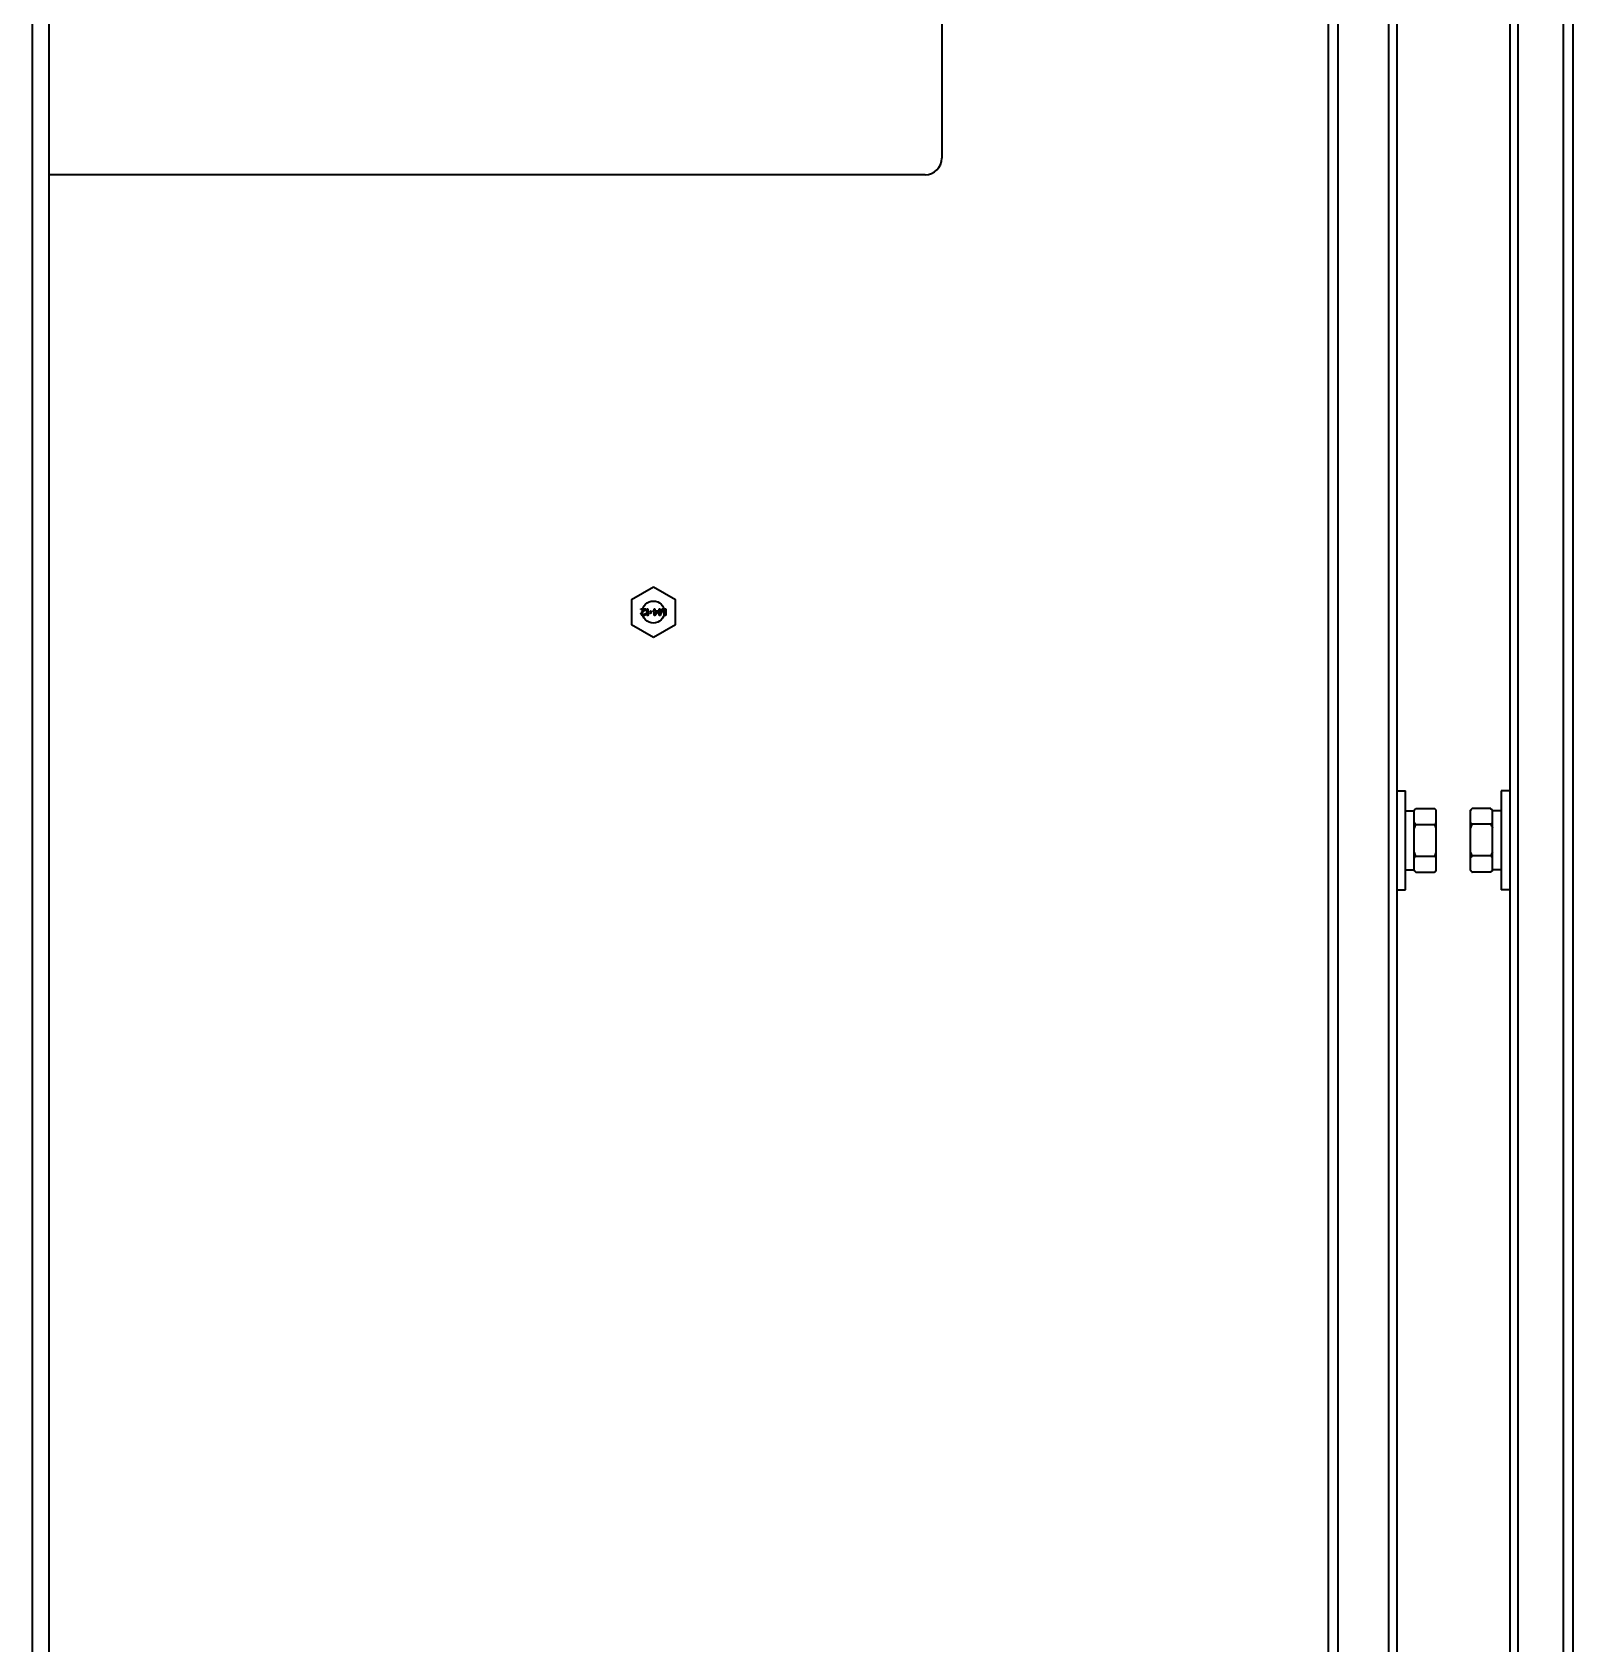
# Model space of a CAD drawing. Header units: millimetres. Extents: x 32496 to 166256, y 3504 to 23939.
# Drawn here: x 142739.2 to 143019.2, y 13582.2 to 13875.2 of the extents above; entities that cross this region are included whole.
import ezdxf

# ---------------------------------------------------------------- set-up
doc = ezdxf.new("R2010")
doc.units = ezdxf.units.MM
doc.layers.get('0').update_dxf_attribs({"lineweight": 35})

# ---------------------------------------------------------------- blocks, each defined once
blk = doc.blocks.new('8-1250')
at = {"linetype": 'Continuous'}
for p, q in [((-5857.13, -32157.29), (-5857.13, -34666.29)), ((-5854.13, -32157.29), (-5854.13, -34666.29)), ((-5621.53, -34566.29), (-5621.53, -32553.29)), ((-5619.83, -32553.29), (-5619.83, -34566.29)), ((-5610.53, -33566.79), (-5610.53, -32554.69)), ((-5587.13, -32554.69), (-5587.13, -33566.79)), ((-5578.83, -34566.29), (-5578.83, -32553.29)), ((-5577.13, -32553.29), (-5577.13, -34566.29)), ((-5691.83, -32586.29), (-5691.83, -33054.29)), ((-5609.13, -32930.92), (-5609.13, -33175.66)), ((-5588.53, -33175.64), (-5588.53, -32930.91)), ((-5694.83, -33057.29), (-5854.13, -33057.29)), ((-5748.23, -33134.48), (-5744.23, -33132.17)), ((-5744.23, -33132.17), (-5740.23, -33134.48)), ((-5748.23, -33134.48), (-5748.23, -33139.1)), ((-5740.23, -33139.1), (-5740.23, -33134.48)), ((-5746.5, -33136.32), (-5746.5, -33136.19)), ((-5746.5, -33136.19), (-5745.6, -33136.19)), ((-5745.8, -33136.32), (-5746.5, -33136.32)), ((-5746.48, -33136.95), (-5746.5, -33137.06)), ((-5746.5, -33137.11), (-5746.5, -33137.06)), ((-5746.5, -33137.11), (-5746.48, -33137.21)), ((-5746.43, -33136.88), (-5746.48, -33136.95)), ((-5746.48, -33137.21), (-5746.38, -33137.31)), ((-5745.8, -33136.32), (-5746.43, -33136.88)), ((-5746.38, -33137.31), (-5746.28, -33137.36)), ((-5746.35, -33137.06), (-5746.3, -33136.95)), ((-5746.35, -33137.06), (-5746.35, -33137.11)), ((-5746.3, -33137.18), (-5746.35, -33137.11)), ((-5746.3, -33136.95), (-5745.6, -33136.32)), ((-5746.23, -33137.24), (-5746.3, -33137.18)), ((-5746.28, -33137.36), (-5746.13, -33137.39)), ((-5746.1, -33137.26), (-5746.23, -33137.24)), ((-5746.03, -33137.39), (-5746.13, -33137.39)), ((-5746.1, -33137.26), (-5746, -33137.26)), ((-5746.03, -33137.39), (-5745.85, -33137.36)), ((-5745.88, -33137.24), (-5746, -33137.26)), ((-5745.8, -33137.18), (-5745.88, -33137.24)), ((-5745.85, -33137.36), (-5745.75, -33137.31)), ((-5745.75, -33137.11), (-5745.8, -33137.18)), ((-5745.75, -33137.11), (-5745.63, -33137.11)), ((-5745.75, -33137.31), (-5745.65, -33137.21)), ((-5745.65, -33137.21), (-5745.63, -33137.11)), ((-5745.6, -33136.19), (-5745.6, -33136.32)), ((-5745.4, -33137.39), (-5745.4, -33136.19)), ((-5745.4, -33136.19), (-5745.25, -33136.19)), ((-5745.25, -33137.39), (-5745.4, -33137.39)), ((-5745.25, -33136.19), (-5745.25, -33137.18)), ((-5745.1, -33137.01), (-5745.25, -33137.18)), ((-5745.25, -33137.39), (-5745.1, -33137.21)), ((-5745.1, -33137.01), (-5745.1, -33137.21)), ((-5744.88, -33136.62), (-5744.9, -33136.65)), ((-5744.9, -33136.65), (-5744.75, -33136.8)), ((-5744.75, -33136.8), (-5744.9, -33136.95)), ((-5744.9, -33136.95), (-5744.88, -33136.98)), ((-5744.75, -33136.75), (-5744.88, -33136.62)), ((-5744.88, -33136.98), (-5744.75, -33136.85)), ((-5744.75, -33136.75), (-5744.75, -33136.57)), ((-5744.75, -33136.57), (-5744.7, -33136.57)), ((-5744.75, -33137.03), (-5744.75, -33136.85)), ((-5744.7, -33137.03), (-5744.75, -33137.03)), ((-5744.7, -33136.57), (-5744.7, -33136.75)), ((-5744.58, -33136.62), (-5744.7, -33136.75)), ((-5744.7, -33136.8), (-5744.55, -33136.65)), ((-5744.55, -33136.95), (-5744.7, -33136.8)), ((-5744.7, -33136.85), (-5744.7, -33137.03)), ((-5744.7, -33136.85), (-5744.58, -33136.98)), ((-5744.55, -33136.65), (-5744.58, -33136.62)), ((-5744.58, -33136.98), (-5744.55, -33136.95)), ((-5744.35, -33136.7), (-5744.35, -33136.55)), ((-5744.35, -33136.55), (-5744.1, -33136.55)), ((-5744.1, -33136.7), (-5744.35, -33136.7)), ((-5744.1, -33136.55), (-5744.1, -33136.19)), ((-5744.1, -33136.19), (-5743.95, -33136.19)), ((-5744.1, -33137.39), (-5744.1, -33136.7)), ((-5743.95, -33137.39), (-5744.1, -33137.39)), ((-5743.95, -33136.19), (-5743.95, -33136.55)), ((-5743.95, -33136.55), (-5743.35, -33136.55)), ((-5743.95, -33136.7), (-5743.95, -33137.18)), ((-5743.95, -33137.39), (-5743.35, -33136.7)), ((-5743.53, -33136.7), (-5743.95, -33137.18)), ((-5743.53, -33136.7), (-5743.95, -33136.7)), ((-5743.35, -33136.55), (-5743.35, -33136.7)), ((-5743.15, -33137.39), (-5743.15, -33136.19)), ((-5743.15, -33136.19), (-5743, -33136.19)), ((-5742.93, -33137.39), (-5743.15, -33137.39)), ((-5743, -33136.19), (-5743, -33137.13)), ((-5742.65, -33136.19), (-5743, -33137.13)), ((-5742.93, -33137.39), (-5742.55, -33136.32)), ((-5742.65, -33136.19), (-5742.45, -33136.19)), ((-5742.55, -33136.32), (-5742.18, -33137.39)), ((-5742.1, -33137.13), (-5742.45, -33136.19)), ((-5741.95, -33137.39), (-5742.18, -33137.39)), ((-5742.1, -33137.13), (-5742.1, -33136.19)), ((-5742.1, -33136.19), (-5741.95, -33136.19)), ((-5741.95, -33136.19), (-5741.95, -33137.39)), ((-5744.23, -33141.41), (-5748.23, -33139.1)), ((-5740.23, -33139.1), (-5744.23, -33141.41)), ((-5609.13, -33169.29), (-5607.53, -33169.29)), ((-5607.53, -33187.29), (-5607.53, -33169.29)), ((-5590.13, -33169.29), (-5590.13, -33187.29)), ((-5588.53, -33169.29), (-5590.13, -33169.29)), ((-5607.53, -33172.94), (-5605.93, -33172.94)), ((-5605.93, -33172.82), (-5605.63, -33172.52)), ((-5605.93, -33183.76), (-5605.93, -33172.82)), ((-5605.63, -33172.52), (-5602.23, -33172.52)), ((-5601.93, -33172.82), (-5602.23, -33172.52)), ((-5601.93, -33183.76), (-5601.93, -33172.82)), ((-5595.73, -33172.82), (-5595.46, -33172.54)), ((-5595.73, -33183.76), (-5595.73, -33172.82)), ((-5595.43, -33172.52), (-5595.46, -33172.54)), ((-5592.03, -33172.52), (-5595.43, -33172.52)), ((-5592.03, -33172.52), (-5592, -33172.54)), ((-5591.73, -33172.82), (-5592, -33172.54)), ((-5591.73, -33183.76), (-5591.73, -33172.82)), ((-5590.13, -33172.94), (-5591.73, -33172.94)), ((-5609.13, -33175.66), (-5609.13, -33180.92)), ((-5605.63, -33175.4), (-5602.23, -33175.4)), ((-5592.03, -33175.36), (-5595.43, -33175.36)), ((-5588.53, -33180.91), (-5588.53, -33175.64)), ((-5609.13, -33180.92), (-5609.13, -33425.66)), ((-5605.63, -33181.18), (-5602.23, -33181.18)), ((-5592.03, -33181.13), (-5595.43, -33181.13)), ((-5588.53, -33425.64), (-5588.53, -33180.91)), ((-5607.53, -33183.64), (-5605.93, -33183.64)), ((-5605.93, -33183.76), (-5605.63, -33184.06)), ((-5605.63, -33184.06), (-5602.23, -33184.06)), ((-5601.93, -33183.76), (-5602.23, -33184.06)), ((-5595.73, -33183.76), (-5595.46, -33184.03)), ((-5592.03, -33184.06), (-5595.43, -33184.06)), ((-5591.73, -33183.76), (-5592, -33184.03)), ((-5590.13, -33183.64), (-5591.73, -33183.64)), ((-5609.13, -33187.29), (-5607.53, -33187.29)), ((-5588.53, -33187.29), (-5590.13, -33187.29))]:
    blk.add_line(p, q, dxfattribs=at)
blk.add_circle((-5744.23, -33136.79), 2, dxfattribs=at)
for centre, radius, start, end in [((-5694.83, -33054.29), 3, 270, 0), ((-5604.69, -33175.09), 3.56, 39.1364, 39.5013), ((-5603.17, -33181.49), 3.56, 219.1364, 219.5008), ((-5592.91, -33181.47), 3.61, 218.7103, 219.1339), ((-5591.59, -33180.28), 5.39, 224.1246, 224.5652), ((-5595.86, -33180.28), 5.38, 315.4348, 315.8754), ((-5594.54, -33181.47), 3.61, 320.8641, 321.2897)]:
    blk.add_arc(centre, radius, start, end, dxfattribs=at)
for points, knots in [([(-5605.93, -33172.85), (-5605.9, -33172.82), (-5605.81, -33172.7), (-5605.71, -33172.59), (-5605.63, -33172.52)], [0, 0, 0, 0, 0.244558, 1, 1, 1, 1]), ([(-5601.94, -33172.83), (-5601.96, -33172.8), (-5602.06, -33172.69), (-5602.15, -33172.59), (-5602.23, -33172.52)], [0, 0, 0, 0, 0.244878, 1, 1, 1, 1]), ([(-5595.46, -33172.54), (-5595.48, -33172.57), (-5595.57, -33172.66), (-5595.66, -33172.76), (-5595.73, -33172.84)], [0, 0, 0, 0, 0.255063, 1, 1, 1, 1]), ([(-5592, -33172.54), (-5591.97, -33172.57), (-5591.88, -33172.66), (-5591.79, -33172.76), (-5591.73, -33172.84)], [0, 0, 0, 0, 0.255062, 1, 1, 1, 1]), ([(-5605.63, -33175.4), (-5605.65, -33175.38), (-5605.76, -33175.27), (-5605.86, -33175.16), (-5605.93, -33175.07)], [0, 0, 0, 0, 0.255352, 1, 1, 1, 1]), ([(-5602.23, -33175.4), (-5602.2, -33175.38), (-5602.1, -33175.27), (-5602, -33175.16), (-5601.93, -33175.07)], [0, 0, 0, 0, 0.255353, 1, 1, 1, 1]), ([(-5595.73, -33175.03), (-5595.7, -33175.06), (-5595.61, -33175.17), (-5595.51, -33175.28), (-5595.43, -33175.36)], [0, 0, 0, 0, 0.244408, 1, 1, 1, 1]), ([(-5591.73, -33175.03), (-5591.75, -33175.06), (-5591.85, -33175.17), (-5591.95, -33175.28), (-5592.03, -33175.36)], [0, 0, 0, 0, 0.244408, 1, 1, 1, 1]), ([(-5605.93, -33181.51), (-5605.9, -33181.48), (-5605.81, -33181.36), (-5605.71, -33181.26), (-5605.63, -33181.18)], [0, 0, 0, 0, 0.244558, 1, 1, 1, 1]), ([(-5601.93, -33181.51), (-5601.95, -33181.48), (-5602.05, -33181.36), (-5602.15, -33181.26), (-5602.23, -33181.18)], [0, 0, 0, 0, 0.244558, 1, 1, 1, 1]), ([(-5595.43, -33181.13), (-5595.45, -33181.16), (-5595.56, -33181.27), (-5595.66, -33181.38), (-5595.73, -33181.47)], [0, 0, 0, 0, 0.255212, 1, 1, 1, 1]), ([(-5592.03, -33181.13), (-5592, -33181.16), (-5591.9, -33181.27), (-5591.8, -33181.38), (-5591.73, -33181.47)], [0, 0, 0, 0, 0.255211, 1, 1, 1, 1]), ([(-5605.63, -33184.06), (-5605.65, -33184.04), (-5605.75, -33183.94), (-5605.85, -33183.83), (-5605.91, -33183.75)], [0, 0, 0, 0, 0.255041, 1, 1, 1, 1]), ([(-5602.23, -33184.06), (-5602.2, -33184.04), (-5602.1, -33183.93), (-5602, -33183.82), (-5601.93, -33183.73)], [0, 0, 0, 0, 0.255353, 1, 1, 1, 1]), ([(-5595.71, -33183.75), (-5595.69, -33183.77), (-5595.61, -33183.87), (-5595.52, -33183.96), (-5595.46, -33184.03)], [0, 0, 0, 0, 0.245496, 1, 1, 1, 1]), ([(-5591.74, -33183.75), (-5591.76, -33183.77), (-5591.85, -33183.87), (-5591.93, -33183.96), (-5592, -33184.03)], [0, 0, 0, 0, 0.245497, 1, 1, 1, 1])]:
    blk.add_open_spline(points, degree=3, knots=knots, dxfattribs=at)
for points in [[(-5605.93, -33176.06), (-5605.84, -33175.84), (-5605.74, -33175.62), (-5605.63, -33175.4)], [(-5601.93, -33176.06), (-5602.02, -33175.84), (-5602.12, -33175.62), (-5602.23, -33175.4)], [(-5595.43, -33175.36), (-5595.54, -33175.57), (-5595.64, -33175.79), (-5595.73, -33176.02)], [(-5592.03, -33175.36), (-5591.92, -33175.57), (-5591.82, -33175.79), (-5591.73, -33176.02)], [(-5605.63, -33181.18), (-5605.74, -33180.96), (-5605.84, -33180.74), (-5605.93, -33180.52)], [(-5602.23, -33181.18), (-5602.12, -33180.96), (-5602.02, -33180.74), (-5601.93, -33180.52)], [(-5595.73, -33180.47), (-5595.64, -33180.7), (-5595.54, -33180.92), (-5595.43, -33181.13)], [(-5591.73, -33180.47), (-5591.82, -33180.7), (-5591.92, -33180.92), (-5592.03, -33181.13)]]:
    blk.add_open_spline(points, degree=3, dxfattribs=at)

msp = doc.modelspace()

# ---------------------------------------------------------------- block references
at = {"color": 6}
msp.add_blockref('8-1250', (148596.331, 46906.597), dxfattribs=at)

doc.saveas('drawing.dxf')
